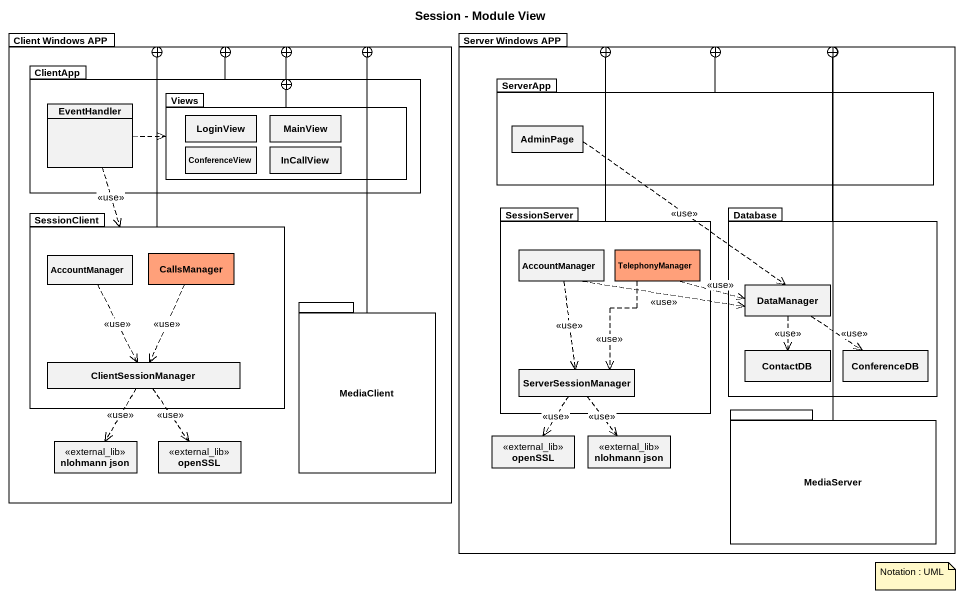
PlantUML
@startuml
title Session - Module View
hide circle
hide empty members
package "Client Windows APP" as Client_Windows_APP {
  package ClientApp {
    class EventHandler
    package Views {
      class LoginView
      class MainView
      class ConferenceView
      class InCallView
    }
  }
  package SessionClient {
    class AccountManager
    class CallsManager #FFA07A
    class ClientSessionManager
  }
  package MediaClient {
  }
  class "nlohmann json" as nlohmann_json <<external_lib>>
  class openSSL <<external_lib>>
}
package "Server Windows APP" as Server_Windows_APP {
  package ServerApp {
    class AdminPage
  }
  package SessionServer {
    class "AccountManager" as AccountManager_2
    class TelephonyManager #FFA07A
    class ServerSessionManager
  }
  package "Database" as Database_ {
    class DataManager
    class ContactDB
    class ConferenceDB
  }
  package MediaServer {
  }
  class "openSSL" as openSSL_2 <<external_lib>>
  class "nlohmann json" as nlohmann_json_2 <<external_lib>>
}
ClientApp --+ Client_Windows_APP
EventHandler .right.> Views
EventHandler ..> SessionClient : <<use>>
Views --+ Client_Windows_APP
Views -left-+ ClientApp
ServerApp --+ Server_Windows_APP
AdminPage ..> DataManager : <<use>>
SessionClient -right-+ Client_Windows_APP
SessionServer -right-+ Server_Windows_APP
Database_ -left-+ Server_Windows_APP
AccountManager ..> ClientSessionManager : <<use>>
CallsManager ..> ClientSessionManager : <<use>>
AccountManager_2 .right.> DataManager : <<use>>
AccountManager_2 ..> ServerSessionManager : <<use>>
TelephonyManager .right.> DataManager : <<use>>
TelephonyManager ..> ServerSessionManager : <<use>>
MediaClient -up-+ Client_Windows_APP
DataManager ..> ContactDB : <<use>>
DataManager ..> ConferenceDB : <<use>>
ClientSessionManager ..> nlohmann_json : <<use>>
ClientSessionManager ..> openSSL : <<use>>
ServerSessionManager ..> openSSL_2 : <<use>>
ServerSessionManager ..> nlohmann_json_2 : <<use>>
MediaServer -up-+ Server_Windows_APP
note as N1
  Notation : UML
end note
@enduml
